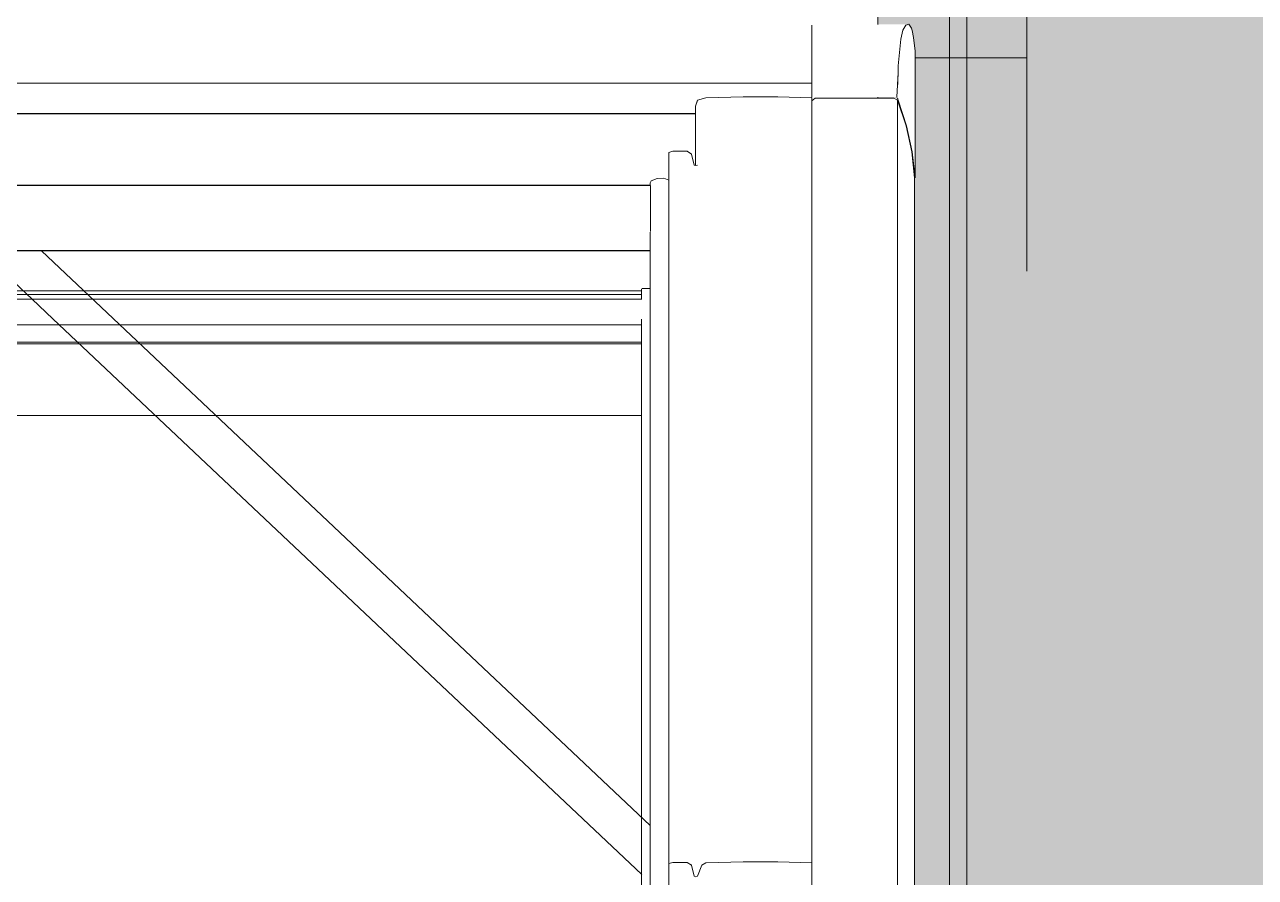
# Model space of a CAD drawing. Header units: metres. Extents: x -3 to 171, y -23 to 41.
# Drawn here: x 17.53 to 18.107, y -3.385 to -2.984 of the extents above; entities that cross this region are included whole.
import ezdxf

# ---------------------------------------------------------------- set-up
doc = ezdxf.new("R2010")
doc.units = ezdxf.units.M
doc.header["$MEASUREMENT"] = 0
doc.set_wipeout_variables(frame=1)
for name, pattern in [('Achse', [0.004, 0.002, -0.001, 0, -0.001]), ('Punkt 1_1', [0.075, 0.025, -0.05]), ('Schnittlinie', [0.006, 0.003, -0.0015, 0, -0.0015]), ('Wipeout_Contour', [1, 0, -1])]:
    doc.linetypes.add(name, pattern=pattern)
for name, color, linetype in [('6._Dach PP STG1_1_000 Achsraster', 7, 'Continuous'), ('6._Dach PP STG1_1_325 Dachfenster', 7, 'Continuous'), ('6._Dach PP STG1_1_330 Dachaufbau', 7, 'Continuous'), ('6._Dach PP STG1_1_851 Marker Schnitt', 7, 'Continuous'), ('6._Dach PP STG1_1_950 Polierplan Bemaßung', 7, 'Continuous')]:
    doc.layers.add(name, color=color, linetype=linetype)

msp = doc.modelspace()

# ---------------------------------------------------------------- hatches: boundary and pattern name
at = {"layer": '6._Dach PP STG1_1_330 Dachaufbau', "linetype": 'Continuous', "lineweight": 0, "true_color": 0x000000}
h = msp.add_hatch(color=18, dxfattribs=at)
h.paths.add_polyline_path([(18.84003, -4.5), (18.83988, -4.54333), (18.83969, -4.6), (18.97043, -4.6), (18.98599, 0.07), (17.955, 0.07), (17.955, -0.77152), (16.205, -0.77152), (16.205, 0.07), (15.195, 0.07), (15.195, -0.4), (15.505, -0.4), (15.505, -0.73528), (12.655, -0.73528), (12.655, -4.5)])
h.paths.add_polyline_path([(17.93, -3.79873), (16.23, -3.79873), (16.23, -2.1975), (17.93, -2.1975)], flags=0)
h.paths.add_polyline_path([(14.99185, -2.1975), (14.99185, -3.79873), (13.29185, -3.79873), (13.29185, -2.1975)], flags=0)

# ---------------------------------------------------------------- linework, layer by layer
at = {"layer": '6._Dach PP STG1_1_000 Achsraster', "color": 5, "linetype": 'Achse', "lineweight": 0, "ltscale": 1000}
for p, q in [((18, 3), (18, -22.52309)), ((-1.5, -3), (21, -3))]:
    msp.add_line(p, q, dxfattribs=at)
at = {"layer": '6._Dach PP STG1_1_325 Dachfenster', "color": 7, "linetype": 'Continuous', "lineweight": 13, "ltscale": 1000, "true_color": 0xf4f4f4, "flags": 128}
msp.add_lwpolyline([(17.97185, -4.55782), (17.97185, -2.19932)], dxfattribs=at)
at = {"layer": '6._Dach PP STG1_1_330 Dachaufbau', "color": 7, "linetype": 'Continuous', "lineweight": 18, "ltscale": 1000, "flags": 128}
msp.add_lwpolyline([(17.93, -3.79873), (17.93, -2.1975)], dxfattribs=at)
at = {"layer": '6._Dach PP STG1_1_851 Marker Schnitt', "color": 7, "linetype": 'Schnittlinie', "lineweight": 13, "ltscale": 1000}
msp.add_line((17.58506, 4.80371), (17.58506, -22.52309), dxfattribs=at)
at = {"layer": '6._Dach PP STG1_1_950 Polierplan Bemaßung', "color": 3, "linetype": 'Punkt 1_1', "lineweight": 0, "ltscale": 1000}
msp.add_line((17.96371, -4.02963), (17.96371, -1.8795), dxfattribs=at)

# ---------------------------------------------------------------- next in the draw order: wipeouts: each hides what was drawn before it
at = {"color": 254, "linetype": 'Wipeout_Contour', "lineweight": 0, "ltscale": 142.214806}
msp.add_wipeout([(17.13259, -2.95926), (17.13298, -2.98422), (17.14465, -2.98422), (17.14465, -3.01187), (17.89905, -3.01187), (17.89905, -2.98422), (17.91073, -2.98422), (17.91111, -2.95926)], dxfattribs=at).dxf.layer = '6._Dach PP STG1_1_325 Dachfenster'
at = {"color": 254, "linetype": 'Wipeout_Contour', "lineweight": 0, "ltscale": 91.803189}
msp.add_wipeout([(17.94605, -3.04401), (17.94605, -3.6153), (17.94625, -3.6162), (17.94735, -3.62657), (17.94735, -3.05626)], dxfattribs=at).dxf.layer = '6._Dach PP STG1_1_325 Dachfenster'
at = {"color": 254, "linetype": 'Wipeout_Contour', "lineweight": 0, "ltscale": 127.879347}
msp.add_wipeout([(17.82325, -3.0818), (17.82325, -3.56164), (17.82375, -3.56164), (17.82375, -3.05769), (17.82325, -3.05854), (17.82325, -3.05967), (17.82335, -3.08153)], dxfattribs=at).dxf.layer = '6._Dach PP STG1_1_325 Dachfenster'
at = {"color": 254, "linetype": 'Wipeout_Contour', "lineweight": 0, "ltscale": 72.700419}
msp.add_wipeout([(17.83205, -3.37801), (17.83205, -3.56164), (17.83395, -3.56164), (17.83395, -3.37752)], dxfattribs=at).dxf.layer = '6._Dach PP STG1_1_325 Dachfenster'
at = {"color": 254, "linetype": 'Wipeout_Contour', "lineweight": 0, "ltscale": 108.536518}
msp.add_wipeout([(17.89905, -3.37775), (17.88315, -3.37723), (17.88315, -3.56164), (17.89905, -3.56164), (17.89905, -3.52738), (17.89905, -3.50489)], dxfattribs=at).dxf.layer = '6._Dach PP STG1_1_325 Dachfenster'

# ---------------------------------------------------------------- next in the draw order: wipeouts: each hides what was drawn before it
at = {"color": 254, "linetype": 'Wipeout_Contour', "lineweight": 0, "ltscale": 72.730864}
msp.add_wipeout([(17.89905, -3.00365), (17.93968, -3.00365), (17.94089, -2.99113), (17.89905, -2.99113)], dxfattribs=at).dxf.layer = '6._Dach PP STG1_1_325 Dachfenster'
at = {"color": 254, "linetype": 'Wipeout_Contour', "lineweight": 0, "ltscale": 72.852061}
msp.add_wipeout([(17.89905, -3.02019), (17.89905, -3.59082), (17.90075, -3.59082), (17.90075, -3.01893)], dxfattribs=at).dxf.layer = '6._Dach PP STG1_1_325 Dachfenster'
at = {"color": 254, "linetype": 'Wipeout_Contour', "lineweight": 0, "ltscale": 91.858679}
msp.add_wipeout([(17.94335, -3.03184), (17.94335, -3.60344), (17.94355, -3.60403), (17.94605, -3.6153), (17.94605, -3.04401)], dxfattribs=at).dxf.layer = '6._Dach PP STG1_1_325 Dachfenster'
at = {"color": 254, "linetype": 'Wipeout_Contour', "lineweight": 0, "ltscale": 72.558753}
msp.add_wipeout([(17.82375, -3.56164), (17.82655, -3.56164), (17.82655, -3.05656), (17.82375, -3.05769)], dxfattribs=at).dxf.layer = '6._Dach PP STG1_1_325 Dachfenster'
at = {"color": 254, "linetype": 'Wipeout_Contour', "lineweight": 0, "ltscale": 72.716628}
msp.add_wipeout([(17.83395, -3.37752), (17.83395, -3.56164), (17.84055, -3.56164), (17.84055, -3.37752)], dxfattribs=at).dxf.layer = '6._Dach PP STG1_1_325 Dachfenster'

# ---------------------------------------------------------------- next in the draw order: wipeouts: each hides what was drawn before it
at = {"color": 254, "linetype": 'Wipeout_Contour', "lineweight": 0, "ltscale": 72.927548}
msp.add_wipeout([(17.90075, -3.59082), (17.93755, -3.59082), (17.93755, -3.01893), (17.90075, -3.01893)], dxfattribs=at).dxf.layer = '6._Dach PP STG1_1_325 Dachfenster'
at = {"color": 254, "linetype": 'Wipeout_Contour', "lineweight": 0, "ltscale": 72.569836}
msp.add_wipeout([(17.82655, -3.05656), (17.82655, -3.56164), (17.82965, -3.56164), (17.82965, -3.05649)], dxfattribs=at).dxf.layer = '6._Dach PP STG1_1_325 Dachfenster'
at = {"color": 254, "linetype": 'Wipeout_Contour', "lineweight": 0, "ltscale": 71.194389}
msp.add_wipeout([(17.22035, -3.07982), (17.82335, -3.07982), (17.82335, -3.0748), (17.22035, -3.0748)], dxfattribs=at).dxf.layer = '6._Dach PP STG1_1_325 Dachfenster'
at = {"color": 254, "linetype": 'Wipeout_Contour', "lineweight": 0, "ltscale": 53.687616}
msp.add_wipeout([(17.22045, -3.0905), (17.82325, -3.0905), (17.22045, -3.09043)], dxfattribs=at).dxf.layer = '6._Dach PP STG1_1_325 Dachfenster'
at = {"color": 254, "linetype": 'Wipeout_Contour', "lineweight": 0, "ltscale": 72.735054}
msp.add_wipeout([(17.84055, -3.37752), (17.84055, -3.56164), (17.84265, -3.56164), (17.84265, -3.37879)], dxfattribs=at).dxf.layer = '6._Dach PP STG1_1_325 Dachfenster'

# ---------------------------------------------------------------- next in the draw order: wipeouts: each hides what was drawn before it
at = {"color": 254, "linetype": 'Wipeout_Contour', "lineweight": 0, "ltscale": 91.096489}
msp.add_wipeout([(17.93755, -3.01893), (17.93755, -3.59082), (17.93902, -3.59082), (17.93935, -3.59156), (17.93935, -3.01989)], dxfattribs=at).dxf.layer = '6._Dach PP STG1_1_325 Dachfenster'
at = {"color": 254, "linetype": 'Wipeout_Contour', "lineweight": 0, "ltscale": 72.581002}
msp.add_wipeout([(17.82965, -3.56164), (17.83205, -3.56164), (17.83205, -3.05731), (17.82965, -3.05649)], dxfattribs=at).dxf.layer = '6._Dach PP STG1_1_325 Dachfenster'
at = {"color": 254, "linetype": 'Wipeout_Contour', "lineweight": 0, "ltscale": 106.785775}
msp.add_wipeout([(17.22035, -3.08067), (17.22035, -3.08153), (17.22045, -3.08258), (17.82325, -3.08258), (17.82325, -3.0818), (17.82335, -3.08067)], dxfattribs=at).dxf.layer = '6._Dach PP STG1_1_325 Dachfenster'
at = {"color": 254, "linetype": 'Wipeout_Contour', "lineweight": 0, "ltscale": 72.747084}
msp.add_wipeout([(17.84395, -3.38395), (17.84395, -3.56164), (17.84475, -3.56164), (17.84475, -3.38423)], dxfattribs=at).dxf.layer = '6._Dach PP STG1_1_325 Dachfenster'

# ---------------------------------------------------------------- next in the draw order: wipeouts: each hides what was drawn before it
at = {"color": 254, "linetype": 'Wipeout_Contour', "lineweight": 0, "ltscale": 91.85373}
msp.add_wipeout([(17.93935, -3.01989), (17.93935, -3.59156), (17.93955, -3.59208), (17.94335, -3.60344), (17.94335, -3.03184)], dxfattribs=at).dxf.layer = '6._Dach PP STG1_1_325 Dachfenster'
at = {"color": 254, "linetype": 'Wipeout_Contour', "lineweight": 0, "ltscale": 71.198373}
msp.add_wipeout([(17.82325, -3.08258), (17.22045, -3.08258), (17.22045, -3.08364), (17.82325, -3.08364)], dxfattribs=at).dxf.layer = '6._Dach PP STG1_1_325 Dachfenster'
at = {"color": 254, "linetype": 'Wipeout_Contour', "lineweight": 0, "ltscale": 72.750158}
msp.add_wipeout([(17.84475, -3.38423), (17.84475, -3.56164), (17.84555, -3.56164), (17.84555, -3.38402)], dxfattribs=at).dxf.layer = '6._Dach PP STG1_1_325 Dachfenster'

# ---------------------------------------------------------------- next in the draw order: wipeouts: each hides what was drawn before it
at = {"color": 254, "linetype": 'Wipeout_Contour', "lineweight": 0, "ltscale": 71.196384}
msp.add_wipeout([(17.22035, -3.07982), (17.22035, -3.08067), (17.82335, -3.08067), (17.82335, -3.07982)], dxfattribs=at).dxf.layer = '6._Dach PP STG1_1_325 Dachfenster'
at = {"color": 254, "linetype": 'Wipeout_Contour', "lineweight": 0, "ltscale": 71.198959}
msp.add_wipeout([(17.82325, -3.08364), (17.22045, -3.08364), (17.22045, -3.08428), (17.82325, -3.08428)], dxfattribs=at).dxf.layer = '6._Dach PP STG1_1_325 Dachfenster'
at = {"color": 254, "linetype": 'Wipeout_Contour', "lineweight": 0, "ltscale": 72.759034}
msp.add_wipeout([(17.84555, -3.38402), (17.84555, -3.56164), (17.84755, -3.56164), (17.84755, -3.37886)], dxfattribs=at).dxf.layer = '6._Dach PP STG1_1_325 Dachfenster'

# ---------------------------------------------------------------- next in the draw order: wipeouts: each hides what was drawn before it
at = {"color": 254, "linetype": 'Wipeout_Contour', "lineweight": 0, "ltscale": 71.201612}
msp.add_wipeout([(17.22045, -3.08499), (17.22045, -3.09043), (17.82325, -3.09043), (17.82325, -3.08499)], dxfattribs=at).dxf.layer = '6._Dach PP STG1_1_325 Dachfenster'
at = {"color": 254, "linetype": 'Wipeout_Contour', "lineweight": 0, "ltscale": 72.761752}
msp.add_wipeout([(17.84755, -3.37886), (17.84755, -3.56164), (17.84935, -3.56164), (17.84935, -3.3778)], dxfattribs=at).dxf.layer = '6._Dach PP STG1_1_325 Dachfenster'
at = {"color": 254, "linetype": 'Wipeout_Contour', "lineweight": 0, "ltscale": 72.746509}
msp.add_wipeout([(17.84265, -3.37879), (17.84265, -3.56164), (17.84395, -3.56164), (17.84395, -3.38395)], dxfattribs=at).dxf.layer = '6._Dach PP STG1_1_325 Dachfenster'

# ---------------------------------------------------------------- next in the draw order: wipeouts: each hides what was drawn before it
at = {"color": 254, "linetype": 'Wipeout_Contour', "lineweight": 0, "ltscale": 72.565162}
msp.add_wipeout([(17.84475, -3.05055), (17.84475, -3.38423), (17.84555, -3.38402), (17.84555, -3.0503)], dxfattribs=at).dxf.layer = '6._Dach PP STG1_1_325 Dachfenster'
at = {"color": 254, "linetype": 'Wipeout_Contour', "lineweight": 0, "ltscale": 71.199426}
msp.add_wipeout([(17.22045, -3.08428), (17.22045, -3.08499), (17.82325, -3.08499), (17.82325, -3.08428)], dxfattribs=at).dxf.layer = '6._Dach PP STG1_1_325 Dachfenster'
at = {"color": 254, "linetype": 'Wipeout_Contour', "lineweight": 0, "ltscale": 53.475192}
msp.add_wipeout([(17.82325, -3.0905), (17.53773, -3.0905), (17.82325, -3.36016)], dxfattribs=at).dxf.layer = '6._Dach PP STG1_1_325 Dachfenster'
at = {"color": 254, "linetype": 'Wipeout_Contour', "lineweight": 0, "ltscale": 72.799259}
msp.add_wipeout([(17.84935, -3.3778), (17.84935, -3.56164), (17.86695, -3.56164), (17.86695, -3.37723)], dxfattribs=at).dxf.layer = '6._Dach PP STG1_1_325 Dachfenster'

# ---------------------------------------------------------------- next in the draw order: wipeouts: each hides what was drawn before it
at = {"color": 254, "linetype": 'Wipeout_Contour', "lineweight": 0, "ltscale": 72.561982}
msp.add_wipeout([(17.84395, -3.05027), (17.84395, -3.38395), (17.84475, -3.38423), (17.84475, -3.05055)], dxfattribs=at).dxf.layer = '6._Dach PP STG1_1_325 Dachfenster'
at = {"color": 254, "linetype": 'Wipeout_Contour', "lineweight": 0, "ltscale": 142.842747}
msp.add_wipeout([(17.50598, -3.0905), (17.22045, -3.36016), (17.22045, -3.3849), (17.40759, -3.56164), (17.63611, -3.56164), (17.82325, -3.3849), (17.82325, -3.36016), (17.53773, -3.0905)], dxfattribs=at).dxf.layer = '6._Dach PP STG1_1_325 Dachfenster'
at = {"color": 254, "linetype": 'Wipeout_Contour', "lineweight": 0, "ltscale": 72.864984}
msp.add_wipeout([(17.86695, -3.37723), (17.86695, -3.56164), (17.88315, -3.56164), (17.88315, -3.37723)], dxfattribs=at).dxf.layer = '6._Dach PP STG1_1_325 Dachfenster'

# ---------------------------------------------------------------- next in the draw order: linework, layer by layer
at = {"layer": '6._Dach PP STG1_1_325 Dachfenster', "color": 7, "linetype": 'Continuous', "lineweight": 13, "ltscale": 1000, "flags": 128}
for points in [[(17.82325, -3.0818), (17.82325, -3.56164)], [(17.22045, -3.09043), (17.82325, -3.09043)], [(17.22045, -3.0905), (17.82325, -3.0905)], [(17.53773, -3.0905), (17.82325, -3.36016)], [(17.52185, -3.10238), (17.53331, -3.1132), (17.54304, -3.12239), (17.81929, -3.38328)], [(17.22455, -3.10931), (17.81915, -3.10931)], [(17.22455, -3.11101), (17.81915, -3.11101)], [(17.81915, -3.10846), (17.81915, -3.1132)], [(17.82325, -3.10825), (17.81935, -3.10825)], [(17.22442, -3.1132), (17.81929, -3.1132)], [(17.81915, -3.12267), (17.81915, -3.56164)], [(17.22455, -3.12522), (17.81915, -3.12522)], [(17.22455, -3.13335), (17.81915, -3.13335)], [(17.22455, -3.13413), (17.81915, -3.13413)], [(17.22455, -3.16786), (17.81915, -3.16786)]]:
    msp.add_lwpolyline(points, dxfattribs=at)

# ---------------------------------------------------------------- next in the draw order: wipeouts: each hides what was drawn before it
at = {"color": 254, "linetype": 'Wipeout_Contour', "lineweight": 0, "ltscale": 72.555305}
msp.add_wipeout([(17.84265, -3.0451), (17.84265, -3.37879), (17.84395, -3.38395), (17.84395, -3.05027)], dxfattribs=at).dxf.layer = '6._Dach PP STG1_1_325 Dachfenster'

# ---------------------------------------------------------------- next in the draw order: wipeouts: each hides what was drawn before it
at = {"color": 254, "linetype": 'Wipeout_Contour', "lineweight": 0, "ltscale": 72.529472}
msp.add_wipeout([(17.84055, -3.04383), (17.83395, -3.04383), (17.83395, -3.37752), (17.84055, -3.37752)], dxfattribs=at).dxf.layer = '6._Dach PP STG1_1_325 Dachfenster'
at = {"color": 254, "linetype": 'Wipeout_Contour', "lineweight": 0, "ltscale": 72.567846}
msp.add_wipeout([(17.84555, -3.0503), (17.84555, -3.38402), (17.84755, -3.37886), (17.84755, -3.04514)], dxfattribs=at).dxf.layer = '6._Dach PP STG1_1_325 Dachfenster'

# ---------------------------------------------------------------- next in the draw order: linework, layer by layer
at = {"layer": '6._Dach PP STG1_1_325 Dachfenster', "color": 7, "linetype": 'Continuous', "lineweight": 13, "ltscale": 1000, "flags": 128}
for points in [[(17.84395, -3.38395), (17.84475, -3.38423)], [(17.84475, -3.38423), (17.84555, -3.38402)]]:
    msp.add_lwpolyline(points, dxfattribs=at)

# ---------------------------------------------------------------- next in the draw order: wipeouts: each hides what was drawn before it
at = {"color": 254, "linetype": 'Wipeout_Contour', "lineweight": 0, "ltscale": 72.512786}
msp.add_wipeout([(17.83205, -3.04433), (17.83205, -3.37801), (17.83395, -3.37752), (17.83395, -3.04383)], dxfattribs=at).dxf.layer = '6._Dach PP STG1_1_325 Dachfenster'
at = {"color": 254, "linetype": 'Wipeout_Contour', "lineweight": 0, "ltscale": 72.54683}
msp.add_wipeout([(17.84055, -3.37752), (17.84265, -3.37879), (17.84265, -3.0451), (17.84055, -3.04383)], dxfattribs=at).dxf.layer = '6._Dach PP STG1_1_325 Dachfenster'
at = {"color": 254, "linetype": 'Wipeout_Contour', "lineweight": 0, "ltscale": 72.573861}
msp.add_wipeout([(17.84755, -3.04514), (17.84755, -3.37886), (17.84935, -3.3778), (17.84935, -3.04408)], dxfattribs=at).dxf.layer = '6._Dach PP STG1_1_325 Dachfenster'

# ---------------------------------------------------------------- next in the draw order: linework, layer by layer
at = {"layer": '6._Dach PP STG1_1_325 Dachfenster', "color": 7, "linetype": 'Continuous', "lineweight": 13, "ltscale": 1000, "flags": 128}
for points in [[(17.83205, -3.37801), (17.83395, -3.37752), (17.84055, -3.37752)], [(17.84055, -3.37752), (17.84265, -3.37879)], [(17.84265, -3.37879), (17.84395, -3.38395)]]:
    msp.add_lwpolyline(points, dxfattribs=at)

# ---------------------------------------------------------------- next in the draw order: wipeouts: each hides what was drawn before it
at = {"color": 254, "linetype": 'Wipeout_Contour', "lineweight": 0, "ltscale": 54.904976}
msp.add_wipeout([(17.84455, -3.05048), (17.84545, -3.05036), (17.84455, -3.02258)], dxfattribs=at).dxf.layer = '6._Dach PP STG1_1_325 Dachfenster'
at = {"color": 254, "linetype": 'Wipeout_Contour', "lineweight": 0, "ltscale": 72.611698}
msp.add_wipeout([(17.84935, -3.04408), (17.84935, -3.3778), (17.86695, -3.37723), (17.86695, -3.04351)], dxfattribs=at).dxf.layer = '6._Dach PP STG1_1_325 Dachfenster'
at = {"color": 254, "linetype": 'Wipeout_Contour', "lineweight": 0, "ltscale": 249.332402}
msp.add_wipeout([(17.21165, -3.05274), (17.21165, -3.05731), (17.21405, -3.05649), (17.21715, -3.05656), (17.21995, -3.05769), (17.22045, -3.05854), (17.22045, -3.05967), (17.82325, -3.05967), (17.82325, -3.05854), (17.82375, -3.05769), (17.82655, -3.05656), (17.82965, -3.05649), (17.83205, -3.05731), (17.83205, -3.05274)], dxfattribs=at).dxf.layer = '6._Dach PP STG1_1_325 Dachfenster'

# ---------------------------------------------------------------- next in the draw order: linework, layer by layer
at = {"layer": '6._Dach PP STG1_1_325 Dachfenster', "color": 7, "linetype": 'Continuous', "lineweight": 13, "ltscale": 1000, "flags": 128}
for points in [[(17.82655, -3.05656), (17.82965, -3.05649)], [(17.82965, -3.05649), (17.83205, -3.05731)], [(17.84755, -3.37886), (17.84935, -3.3778)], [(17.84555, -3.38402), (17.84755, -3.37886)]]:
    msp.add_lwpolyline(points, dxfattribs=at)

# ---------------------------------------------------------------- next in the draw order: wipeouts: each hides what was drawn before it
at = {"color": 254, "linetype": 'Wipeout_Contour', "lineweight": 0, "ltscale": 72.745533}
msp.add_wipeout([(17.84556, -3.01991), (17.84455, -3.02258), (17.84555, -3.05023), (17.84755, -3.04514)], dxfattribs=at).dxf.layer = '6._Dach PP STG1_1_325 Dachfenster'
at = {"color": 254, "linetype": 'Wipeout_Contour', "lineweight": 0, "ltscale": 72.678091}
msp.add_wipeout([(17.86695, -3.04351), (17.86695, -3.37723), (17.88315, -3.37723), (17.88315, -3.04351)], dxfattribs=at).dxf.layer = '6._Dach PP STG1_1_325 Dachfenster'
at = {"color": 254, "linetype": 'Wipeout_Contour', "lineweight": 0, "ltscale": 71.18605}
msp.add_wipeout([(17.22035, -3.07049), (17.82335, -3.07049), (17.82335, -3.05988), (17.22035, -3.05988)], dxfattribs=at).dxf.layer = '6._Dach PP STG1_1_325 Dachfenster'

# ---------------------------------------------------------------- next in the draw order: wipeouts: each hides what was drawn before it
at = {"color": 254, "linetype": 'Wipeout_Contour', "lineweight": 0, "ltscale": 53.761134}
msp.add_wipeout([(17.84935, -3.01876), (17.84555, -3.01983), (17.84935, -3.04408)], dxfattribs=at).dxf.layer = '6._Dach PP STG1_1_325 Dachfenster'
at = {"color": 254, "linetype": 'Wipeout_Contour', "lineweight": 0, "ltscale": 72.74136}
msp.add_wipeout([(17.88315, -3.04351), (17.88315, -3.37723), (17.89905, -3.37775), (17.89905, -3.04403)], dxfattribs=at).dxf.layer = '6._Dach PP STG1_1_325 Dachfenster'
at = {"color": 254, "linetype": 'Wipeout_Contour', "lineweight": 0, "ltscale": 53.670773}
msp.add_wipeout([(17.22035, -3.05988), (17.82335, -3.05988), (17.22035, -3.05967)], dxfattribs=at).dxf.layer = '6._Dach PP STG1_1_325 Dachfenster'
at = {"color": 254, "linetype": 'Wipeout_Contour', "lineweight": 0, "ltscale": 71.191148}
msp.add_wipeout([(17.22035, -3.0748), (17.82335, -3.0748), (17.82335, -3.07049), (17.22035, -3.07049)], dxfattribs=at).dxf.layer = '6._Dach PP STG1_1_325 Dachfenster'

# ---------------------------------------------------------------- next in the draw order: linework, layer by layer
at = {"layer": '6._Dach PP STG1_1_325 Dachfenster', "color": 7, "linetype": 'Continuous', "lineweight": 13, "ltscale": 1000, "flags": 128}
for points in [[(17.22035, -3.05967), (17.82335, -3.05967)], [(17.82325, -3.05854), (17.82375, -3.05769)], [(17.82325, -3.05854), (17.82325, -3.05967)], [(17.82335, -3.08153), (17.82335, -3.08067), (17.82335, -3.07982), (17.82335, -3.0748), (17.82335, -3.07049), (17.82335, -3.05988)], [(17.82375, -3.05769), (17.82655, -3.05656)], [(17.84935, -3.3778), (17.86695, -3.37723), (17.88315, -3.37723), (17.89905, -3.37775)]]:
    msp.add_lwpolyline(points, dxfattribs=at)

# ---------------------------------------------------------------- next in the draw order: wipeouts: each hides what was drawn before it
at = {"color": 254, "linetype": 'Wipeout_Contour', "lineweight": 0, "ltscale": 72.480959}
msp.add_wipeout([(17.84935, -3.04408), (17.86695, -3.04351), (17.86695, -3.0182), (17.84935, -3.01876)], dxfattribs=at).dxf.layer = '6._Dach PP STG1_1_325 Dachfenster'

# ---------------------------------------------------------------- next in the draw order: wipeouts: each hides what was drawn before it
at = {"color": 254, "linetype": 'Wipeout_Contour', "lineweight": 0, "ltscale": 54.386173}
msp.add_wipeout([(17.84555, -3.01983), (17.84755, -3.04514), (17.84935, -3.04408)], dxfattribs=at).dxf.layer = '6._Dach PP STG1_1_325 Dachfenster'
at = {"color": 254, "linetype": 'Wipeout_Contour', "lineweight": 0, "ltscale": 72.548729}
msp.add_wipeout([(17.86695, -3.0182), (17.86695, -3.04351), (17.88315, -3.04351), (17.88315, -3.0182)], dxfattribs=at).dxf.layer = '6._Dach PP STG1_1_325 Dachfenster'

# ---------------------------------------------------------------- next in the draw order: wipeouts: each hides what was drawn before it
at = {"color": 254, "linetype": 'Wipeout_Contour', "lineweight": 0, "ltscale": 72.611302}
msp.add_wipeout([(17.88315, -3.0182), (17.88315, -3.04351), (17.89905, -3.04403), (17.89905, -3.01871)], dxfattribs=at).dxf.layer = '6._Dach PP STG1_1_325 Dachfenster'
at = {"color": 254, "linetype": 'Wipeout_Contour', "lineweight": 0, "ltscale": 71.163837}
msp.add_wipeout([(17.19915, -3.03818), (17.84455, -3.03818), (17.84455, -3.02622), (17.19915, -3.02622)], dxfattribs=at).dxf.layer = '6._Dach PP STG1_1_325 Dachfenster'

# ---------------------------------------------------------------- next in the draw order: wipeouts: each hides what was drawn before it
at = {"color": 254, "linetype": 'Wipeout_Contour', "lineweight": 0, "ltscale": 53.632064}
msp.add_wipeout([(17.19915, -3.02622), (17.84455, -3.02622), (17.19915, -3.02615)], dxfattribs=at).dxf.layer = '6._Dach PP STG1_1_325 Dachfenster'
at = {"color": 254, "linetype": 'Wipeout_Contour', "lineweight": 0, "ltscale": 284.723482}
msp.add_wipeout([(17.19915, -3.05048), (17.19975, -3.05027), (17.20105, -3.04511), (17.20315, -3.04383), (17.20975, -3.04383), (17.21165, -3.04433), (17.21165, -3.05274), (17.83205, -3.05274), (17.83205, -3.04433), (17.83395, -3.04383), (17.84055, -3.04383), (17.84265, -3.0451), (17.84395, -3.05027), (17.84455, -3.05048), (17.84455, -3.03818), (17.19915, -3.03818)], dxfattribs=at).dxf.layer = '6._Dach PP STG1_1_325 Dachfenster'

# ---------------------------------------------------------------- next in the draw order: linework, layer by layer
at = {"layer": '6._Dach PP STG1_1_325 Dachfenster', "color": 7, "linetype": 'Continuous', "lineweight": 13, "ltscale": 1000, "flags": 128}
for points in [[(17.83205, -3.04433), (17.83395, -3.04383), (17.84055, -3.04383)], [(17.83205, -3.04433), (17.83205, -3.37801), (17.83205, -3.56164)], [(17.84055, -3.04383), (17.84265, -3.0451)], [(17.84265, -3.0451), (17.84395, -3.05027)], [(17.84395, -3.05027), (17.84475, -3.05055)], [(17.84475, -3.05055), (17.84545, -3.05036)]]:
    msp.add_lwpolyline(points, dxfattribs=at)

# ---------------------------------------------------------------- next in the draw order: wipeouts: each hides what was drawn before it
at = {"color": 254, "linetype": 'Wipeout_Contour', "lineweight": 0, "ltscale": 284.57369}
msp.add_wipeout([(17.89905, -3.01187), (17.14465, -3.01187), (17.14465, -3.01871), (17.16055, -3.0182), (17.17675, -3.0182), (17.19435, -3.01876), (17.19815, -3.01983), (17.19915, -3.02258), (17.19915, -3.02615), (17.84455, -3.02615), (17.84455, -3.02258), (17.84555, -3.01983), (17.84935, -3.01876), (17.86695, -3.0182), (17.88315, -3.0182), (17.89905, -3.01871)], dxfattribs=at).dxf.layer = '6._Dach PP STG1_1_325 Dachfenster'

# ---------------------------------------------------------------- next in the draw order: linework, layer by layer
at = {"layer": '6._Dach PP STG1_1_325 Dachfenster', "color": 7, "linetype": 'Continuous', "lineweight": 13, "ltscale": 1000, "flags": 128}
for points in [[(17.84455, -3.02258), (17.84555, -3.01983)], [(17.84455, -3.05048), (17.84455, -3.02258)], [(17.19915, -3.02615), (17.84455, -3.02615)]]:
    msp.add_lwpolyline(points, dxfattribs=at)

# ---------------------------------------------------------------- next in the draw order: wipeouts: each hides what was drawn before it
at = {"color": 254, "linetype": 'Wipeout_Contour', "lineweight": 0, "ltscale": 215.720174}
msp.add_wipeout([(17.93913, -3.01879), (17.89905, -3.01879), (17.89905, -3.02019), (17.90075, -3.01893), (17.93755, -3.01893), (17.93935, -3.01989), (17.94335, -3.03184), (17.94605, -3.04401), (17.94735, -3.05626), (17.94625, -3.04401), (17.94355, -3.03184), (17.93955, -3.01989)], dxfattribs=at).dxf.layer = '6._Dach PP STG1_1_325 Dachfenster'

# ---------------------------------------------------------------- next in the draw order: wipeouts: each hides what was drawn before it
at = {"color": 254, "linetype": 'Wipeout_Contour', "lineweight": 0, "ltscale": 72.75193}
msp.add_wipeout([(17.93913, -3.01879), (17.93955, -3.01989), (17.93955, -3.00685), (17.93905, -3.01836)], dxfattribs=at).dxf.layer = '6._Dach PP STG1_1_325 Dachfenster'

# ---------------------------------------------------------------- next in the draw order: wipeouts: each hides what was drawn before it
at = {"color": 254, "linetype": 'Wipeout_Contour', "lineweight": 0, "ltscale": 55.094111}
msp.add_wipeout([(17.89905, -3.01879), (17.93913, -3.01879), (17.89905, -3.01836)], dxfattribs=at).dxf.layer = '6._Dach PP STG1_1_325 Dachfenster'

# ---------------------------------------------------------------- next in the draw order: wipeouts: each hides what was drawn before it
at = {"color": 254, "linetype": 'Wipeout_Contour', "lineweight": 0, "ltscale": 90.379102}
msp.add_wipeout([(17.89905, -3.01836), (17.93905, -3.01836), (17.93955, -3.00685), (17.93968, -3.00365), (17.89905, -3.00365)], dxfattribs=at).dxf.layer = '6._Dach PP STG1_1_325 Dachfenster'

# ---------------------------------------------------------------- next in the draw order: linework, layer by layer
at = {"layer": '6._Dach PP STG1_1_325 Dachfenster', "color": 7, "linetype": 'Continuous', "lineweight": 13, "ltscale": 1000, "flags": 128}
for points in [[(17.14465, -3.01187), (17.89905, -3.01187)], [(17.84555, -3.01983), (17.84935, -3.01876), (17.86695, -3.0182), (17.88315, -3.0182), (17.89905, -3.01871)], [(17.89905, -3.02019), (17.89905, -3.01879)], [(17.90075, -3.01893), (17.89905, -3.02019)], [(17.89905, -3.02019), (17.89905, -3.59082)]]:
    msp.add_lwpolyline(points, dxfattribs=at)

# ---------------------------------------------------------------- next in the draw order: wipeouts: each hides what was drawn before it
at = {"color": 254, "linetype": 'Wipeout_Contour', "lineweight": 0, "ltscale": 127.803115}
msp.add_wipeout([(17.93955, -3.01989), (17.94355, -3.03184), (17.94355, -2.98451), (17.94185, -2.98692), (17.94089, -2.99113), (17.93968, -3.00365), (17.93955, -3.00685)], dxfattribs=at).dxf.layer = '6._Dach PP STG1_1_325 Dachfenster'

# ---------------------------------------------------------------- next in the draw order: linework, layer by layer
at = {"layer": '6._Dach PP STG1_1_325 Dachfenster', "color": 7, "linetype": 'Continuous', "lineweight": 13, "ltscale": 1000, "flags": 128}
for points in [[(17.93755, -3.01893), (17.90075, -3.01893)], [(17.93935, -3.01989), (17.93755, -3.01893)], [(17.93935, -3.01989), (17.93935, -3.59156)]]:
    msp.add_lwpolyline(points, dxfattribs=at)

# ---------------------------------------------------------------- next in the draw order: wipeouts: each hides what was drawn before it
at = {"color": 254, "linetype": 'Wipeout_Contour', "lineweight": 0, "ltscale": 72.730466}
msp.add_wipeout([(17.89905, -2.98692), (17.94185, -2.98692), (17.94326, -2.98457), (17.89905, -2.98457)], dxfattribs=at).dxf.layer = '6._Dach PP STG1_1_325 Dachfenster'
at = {"color": 254, "linetype": 'Wipeout_Contour', "lineweight": 0, "ltscale": 91.02846}
msp.add_wipeout([(17.94679, -2.99035), (17.94625, -2.98718), (17.94625, -3.04401), (17.94755, -3.05626), (17.94755, -2.99685)], dxfattribs=at).dxf.layer = '6._Dach PP STG1_1_325 Dachfenster'

# ---------------------------------------------------------------- next in the draw order: linework, layer by layer
at = {"layer": '6._Dach PP STG1_1_325 Dachfenster', "color": 7, "linetype": 'Continuous', "lineweight": 13, "ltscale": 1000, "flags": 128}
msp.add_lwpolyline([(17.94735, -3.05626), (17.94735, -3.62657)], dxfattribs=at)

# ---------------------------------------------------------------- next in the draw order: wipeouts: each hides what was drawn before it
at = {"color": 254, "linetype": 'Wipeout_Contour', "lineweight": 0, "ltscale": 72.721133}
msp.add_wipeout([(17.89905, -2.99113), (17.94089, -2.99113), (17.94185, -2.98692), (17.89905, -2.98692)], dxfattribs=at).dxf.layer = '6._Dach PP STG1_1_325 Dachfenster'

# ---------------------------------------------------------------- next in the draw order: wipeouts: each hides what was drawn before it
at = {"color": 254, "linetype": 'Wipeout_Contour', "lineweight": 0, "ltscale": 108.797715}
msp.add_wipeout([(17.94355, -2.98451), (17.94355, -3.03184), (17.94625, -3.04401), (17.94625, -2.98718), (17.94586, -2.98607), (17.94455, -2.98422)], dxfattribs=at).dxf.layer = '6._Dach PP STG1_1_325 Dachfenster'

# ---------------------------------------------------------------- next in the draw order: linework, layer by layer
at = {"layer": '6._Dach PP STG1_1_325 Dachfenster', "color": 7, "linetype": 'Continuous', "lineweight": 13, "ltscale": 1000, "flags": 128}
for points in [[(17.94755, -3.05626), (17.94755, -2.99685)], [(17.94755, -3.05626), (17.94625, -3.04401), (17.94355, -3.03184), (17.93955, -3.01989), (17.93913, -3.01879)], [(17.94735, -3.05626), (17.94605, -3.04401), (17.94335, -3.03184), (17.93935, -3.01989)]]:
    msp.add_lwpolyline(points, dxfattribs=at)

# ---------------------------------------------------------------- next in the draw order: wipeouts: each hides what was drawn before it
at = {"color": 254, "linetype": 'Wipeout_Contour', "lineweight": 0, "ltscale": 54.002796}
msp.add_wipeout([(17.89905, -2.98422), (17.94326, -2.98457), (17.94455, -2.98422)], dxfattribs=at).dxf.layer = '6._Dach PP STG1_1_325 Dachfenster'

# ---------------------------------------------------------------- next in the draw order: linework, layer by layer
at = {"layer": '6._Dach PP STG1_1_325 Dachfenster', "color": 7, "linetype": 'Continuous', "lineweight": 13, "ltscale": 1000, "flags": 128}
for points in [[(17.89905, -3.01836), (17.89905, -3.00365), (17.89905, -2.99113), (17.89905, -2.98692), (17.89905, -2.98457)], [(17.93905, -3.01836), (17.93955, -3.00685), (17.93968, -3.00365), (17.94089, -2.99113), (17.94185, -2.98692), (17.94326, -2.98457), (17.94455, -2.98422), (17.94586, -2.98607), (17.94625, -2.98718), (17.94679, -2.99035), (17.94755, -2.99685)]]:
    msp.add_lwpolyline(points, dxfattribs=at)

doc.saveas('drawing.dxf')
